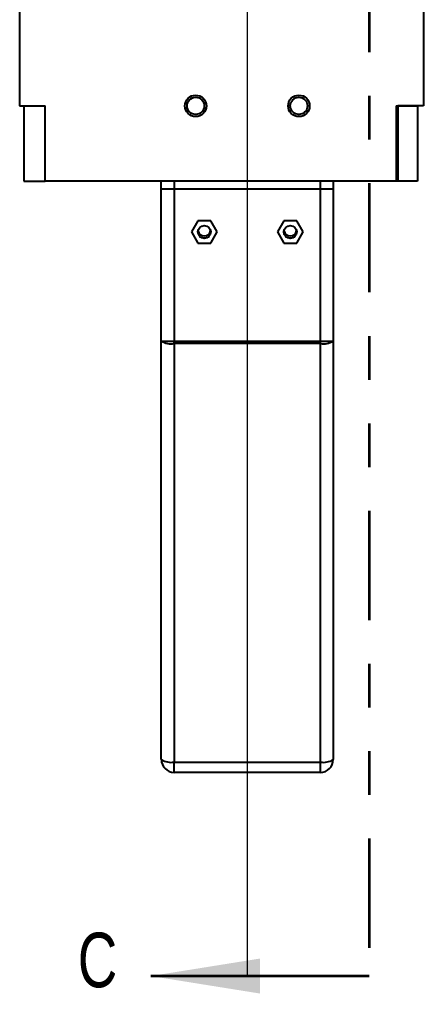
# Model space of a CAD drawing. Header units: inches. Extents: x 0.1 to 23.3, y 0.1 to 16.5.
# Drawn here: x 12.924 to 13.849, y 9.502 to 11.731 of the extents above; entities that cross this region are included whole.
import ezdxf

# ---------------------------------------------------------------- set-up
doc = ezdxf.new("R2010")
doc.units = ezdxf.units.IN
doc.header["$MEASUREMENT"] = 0
doc.linetypes.add('PHANTOM', pattern=[0.5, 0.25, -0.05, 0.05, -0.05, 0.05, -0.05])
doc.styles.add('SLDTEXTSTYLE0', font='TXT', dxfattribs={"width": 0.75})

msp = doc.modelspace()

# ---------------------------------------------------------------- linework, layer by layer
at = {"color": 7, "linetype": 'Continuous', "lineweight": 18}
msp.add_line((13.4457, 14.3563), (13.4457, 9.5415), dxfattribs=at)
at = {"color": 7, "linetype": 'PHANTOM', "lineweight": 35}
msp.add_line((13.7245, 14.3563), (13.7245, 9.5415), dxfattribs=at)
at = {"color": 7, "linetype": 'Continuous', "lineweight": 25}
for p, q in [((12.924, 11.8283), (12.924, 11.533)), ((13.8492, 11.8283), (13.8492, 11.533)), ((12.924, 11.533), (12.9831, 11.533)), ((12.9339, 11.533), (12.9831, 11.533)), ((12.9339, 11.533), (12.9339, 11.3608)), ((12.9831, 11.3608), (12.9831, 11.533)), ((13.7866, 11.533), (13.7866, 11.3608)), ((13.7866, 11.533), (13.8358, 11.533)), ((13.8492, 11.533), (13.7902, 11.533)), ((13.7902, 11.533), (13.7902, 11.3608)), ((13.8358, 11.533), (13.8358, 11.3608)), ((12.9339, 11.3608), (12.9831, 11.3608)), ((13.7902, 11.3608), (12.9831, 11.3608)), ((13.2488, 11.3429), (13.2488, 11.3608)), ((13.6425, 11.3608), (13.6425, 11.3429)), ((13.8358, 11.3608), (13.7866, 11.3608)), ((13.2488, 10.9946), (13.2488, 11.3429)), ((13.2488, 11.3429), (13.2784, 11.3429)), ((13.2784, 11.3429), (13.2784, 10.9946)), ((13.2784, 11.3429), (13.613, 11.3429)), ((13.613, 10.9946), (13.613, 11.3429)), ((13.613, 11.3429), (13.6425, 11.3429)), ((13.6425, 11.3429), (13.6425, 10.9946)), ((13.3325, 11.27), (13.3177, 11.2444)), ((13.362, 11.27), (13.3325, 11.27)), ((13.3768, 11.2444), (13.362, 11.27)), ((13.5293, 11.27), (13.5146, 11.2444)), ((13.5589, 11.27), (13.5293, 11.27)), ((13.5736, 11.2444), (13.5589, 11.27)), ((13.3177, 11.2444), (13.3325, 11.2189)), ((13.362, 11.2189), (13.3768, 11.2444)), ((13.5146, 11.2444), (13.5293, 11.2189)), ((13.5589, 11.2189), (13.5736, 11.2444)), ((13.3325, 11.2189), (13.362, 11.2189)), ((13.5293, 11.2189), (13.5589, 11.2189)), ((13.2488, 10.9946), (13.2784, 10.9946)), ((13.2488, 10.037), (13.2488, 10.9946)), ((13.2784, 10.9946), (13.613, 10.9946)), ((13.2784, 10.9888), (13.2784, 10.9946)), ((13.613, 10.9888), (13.613, 10.9946)), ((13.613, 10.9946), (13.6425, 10.9946)), ((13.6425, 10.9946), (13.6425, 10.037)), ((13.613, 10.9888), (13.2784, 10.9888)), ((13.2784, 10.9888), (13.2784, 10.0312)), ((13.613, 10.0312), (13.613, 10.9888)), ((13.2784, 10.0312), (13.613, 10.0312)), ((13.2784, 10.0075), (13.2784, 10.0312)), ((13.613, 10.0075), (13.613, 10.0312)), ((13.613, 10.0075), (13.2784, 10.0075))]:
    msp.add_line(p, q, dxfattribs=at)
at = {"color": 8, "linetype": 'Continuous', "lineweight": 25}
for p, q in [((13.2784, 11.3608), (13.2784, 11.3429)), ((13.613, 11.3429), (13.613, 11.3608))]:
    msp.add_line(p, q, dxfattribs=at)
at = {"color": 7, "linetype": 'Continuous', "lineweight": 35}
msp.add_line((13.7245, 9.5415), (13.2245, 9.5415), dxfattribs=at)
at = {"color": 7, "linetype": 'Continuous', "lineweight": 25}
for centre, radius in [((13.3276, 11.533), 0.0246), ((13.3276, 11.533), 0.0197), ((13.5638, 11.533), 0.0246), ((13.5638, 11.533), 0.0197), ((13.3473, 11.2444), 0.0148), ((13.5441, 11.2444), 0.0148)]:
    msp.add_circle(centre, radius, dxfattribs=at)
for centre, radius, start, end in [((13.3473, 11.2505), 0.0148, 191.9253, 348.0747), ((13.5441, 11.2505), 0.0148, 191.9253, 348.0747), ((13.3473, 11.2505), 0.0197, 239.3982, 300.6018), ((13.5441, 11.2505), 0.0197, 239.3982, 300.6018), ((13.2713, 11.0308), 0.0426, 238.2124, 279.596), ((13.6201, 11.0308), 0.0426, 260.404, 301.7876), ((13.2713, 10.0732), 0.0426, 238.2124, 279.596), ((13.2784, 10.037), 0.0295, 180, 270), ((13.6201, 10.0732), 0.0426, 260.404, 301.7876), ((13.613, 10.037), 0.0295, 270, 0)]:
    msp.add_arc(centre, radius, start, end, dxfattribs=at)
at = {"color": 7, "linetype": 'Continuous', "lineweight": 35}
msp.add_solid([(13.2245, 9.5415), (13.4745, 9.5015), (13.4745, 9.5815)], dxfattribs=at)

# ---------------------------------------------------------------- texts
at = {"color": 7, "linetype": 'Continuous', "insert": (13.0575, 9.6408), "char_height": 0.125, "attachment_point": 1, "style": 'SLDTEXTSTYLE0'}
msp.add_mtext('C', dxfattribs=at)

doc.saveas('drawing.dxf')
